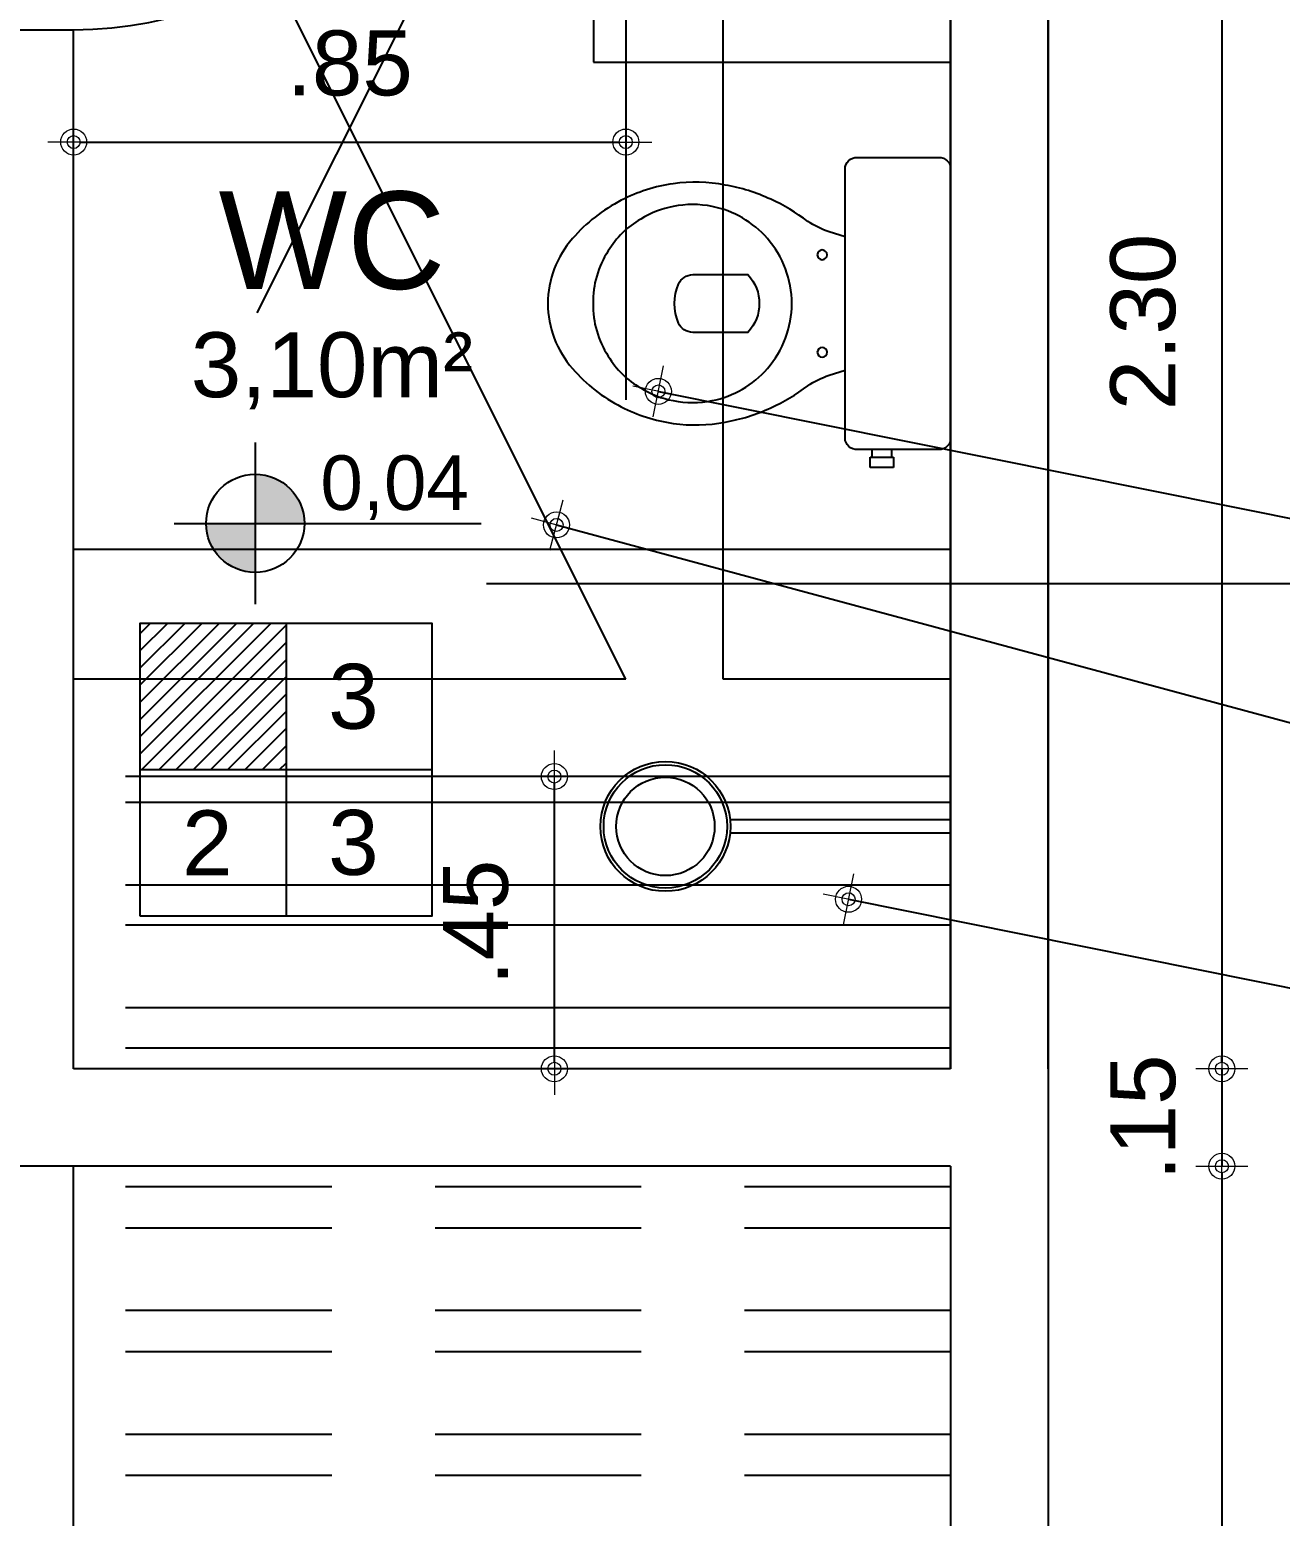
# Model space of a CAD drawing. Header units: millimetres. Extents: x 1540 to 1603, y 509.1 to 598.2.
# Drawn here: x 1551.04 to 1552.965, y 540.769 to 543.058 of the extents above; entities that cross this region are included whole.
import ezdxf

# ---------------------------------------------------------------- set-up
doc = ezdxf.new("R2010")
doc.units = ezdxf.units.MM
doc.linetypes.add('DASHDOT2', pattern=[12.7, 6.35, -3.175, 0, -3.175])
doc.linetypes.add('HIDDEN', pattern=[9.525, 6.35, -3.175])
for name, color, linetype in [('0-COTAS', 8, 'Continuous'), ('01', 4, 'Continuous'), ('02', 2, 'Continuous'), ('A-PEN-08', 8, 'Continuous'), ('A-PEN-B', 5, 'Continuous'), ('A-PEN-C', 4, 'Continuous'), ('A-PEN-G', 3, 'Continuous'), ('A-PEN-M', 6, 'Continuous'), ('A-PEN-R', 1, 'Continuous'), ('BANHEIRO', 6, 'Continuous'), ('L-Texto', 30, 'Continuous'), ('NIVEIS', 1, 'Continuous')]:
    doc.layers.add(name, color=color, linetype=linetype)
doc.layers.add('A-TXT-G', color=3, linetype='Continuous', lineweight=30)
doc.layers.add('COTAS', color=53, linetype='Continuous', lineweight=9)
doc.styles.add('CARIMBO_DADOS', font='arial.ttf', dxfattribs={"height": 0.1})
doc.styles.add('T20', font='PORT2', dxfattribs={"height": 0.2})
doc.styles.add('TEXT', font='arial.ttf')
doc.dimstyles.new('COTAS_EXTERNAS', dxfattribs={"dimtxt": 0.1, "dimasz": 0.01, "dimexe": 0, "dimexo": 0, "dimgap": 0.07, "dimtad": 1, "dimzin": 5, "dimdsep": 46, "dimtxsty": 'CARIMBO_DADOS', "dimblk1": 'CIRCULOS', "dimblk2": 'CIRCULOS', "dimsah": 1, "dimcen": 0, "dimse1": 1, "dimse2": 1, "dimclrd": 8, "dimclre": 8, "dimclrt": 230, "dimadec": 0, "dimazin": 0, "dimtfac": 100, "dimtix": 1, "dimtmove": 2, "dimatfit": 3, "dimldrblk": 'CIRCULOS', "dimfxl": 1, "dimtolj": 1, "dimtzin": 5, "dimarcsym": 0})
doc.dimstyles.get("Standard").update_dxf_attribs({"dimtxt": 0.18, "dimasz": 0.18, "dimexe": 0.18, "dimexo": 0.0625, "dimgap": 0.09, "dimtad": 0, "dimtih": 1, "dimtoh": 1, "dimdec": 4, "dimzin": 0, "dimdsep": 46, "dimtxsty": 'Standard', "dimcen": 0.09, "dimadec": 0, "dimazin": 0, "dimtfac": 1, "dimtdec": 4, "dimtofl": 0, "dimtmove": 0, "dimatfit": 3, "dimfxl": 1, "dimtolj": 1, "dimtzin": 0, "dimarcsym": 0})

# ---------------------------------------------------------------- blocks, each defined once
blk = doc.blocks.new('Bacia01cx')
at = {"layer": '01'}
for p, q in [((0.091, -0.225), (0.091, -0.2365)), ((0.121, -0.2365), (0.121, -0.225)), ((0.124, -0.2365), (0.088, -0.2365)), ((0.088, -0.2365), (0.088, -0.2525)), ((0.124, -0.2525), (0.124, -0.2365)), ((0.088, -0.2525), (0.106, -0.2525)), ((0.106, -0.2525), (0.124, -0.2525))]:
    blk.add_line(p, q, dxfattribs=at)
blk.add_lwpolyline([(0.419, 0.03, 0.276984), (0.397, 0.0445), (0.312, 0.0445, 0.393258), (0.312, -0.0445), (0.397, -0.0445, 0.276984), (0.419, -0.03, 0.2)], format="xyb", close=True, dxfattribs=at)
for centre in [(0.1977, 0.075), (0.1977, -0.075)]:
    blk.add_circle(centre, 0.0075, dxfattribs=at)
at = {"layer": '02'}
for points in [[(0, 0), (0, -0.207, 0.418036), (0.018, -0.225), (0.1435, -0.225, 0.424217), (0.1625, -0.207), (0.1625, 0.2066, 0.430132), (0.1435, 0.225), (0.121, 0.225), (0.091, 0.225), (0.018, 0.225, 0.418036), (0, 0.207)], [(0.2445, 0, -0.18052), (0.282, 0.1, -0.167158), (0.367, 0.1495, -0.1), (0.427, 0.1495, -0.096291), (0.477, 0.13, -0.13332), (0.527, 0.081, -0.150886), (0.5505, 0, -0.150886), (0.527, -0.081, -0.13332), (0.477, -0.13, -0.096291), (0.427, -0.1495, -0.1), (0.367, -0.1495, -0.167158), (0.282, -0.1, -0.18052)]]:
    blk.add_lwpolyline(points, format="xyb", close=True, dxfattribs=at)
blk.add_lwpolyline([(0.1625, 0.1028), (0.187, 0.1105, 0.060779), (0.22, 0.1265, -0.06199), (0.277, 0.1605, -0.067868), (0.347, 0.1825, -0.08648), (0.427, 0.1845, -0.085166), (0.507, 0.159, -0.098298), (0.582, 0.1, -0.182004), (0.62, 0, -0.182004), (0.582, -0.1, -0.098298), (0.507, -0.159, -0.085166), (0.427, -0.1845, -0.08648), (0.347, -0.1825, -0.067868), (0.277, -0.1605, -0.06199), (0.22, -0.1265, 0.060779), (0.187, -0.1105), (0.1625, -0.1028)], format="xyb", dxfattribs=at)
blk = doc.blocks.new('Chuveiro01')
at = {"layer": '01'}
for p, q in [((0.01, 0), (-0.01, 0)), ((-0.01, 0), (-0.01, -0.3396)), ((0.01, -0.3396), (0.01, 0))]:
    blk.add_line(p, q, dxfattribs=at)
for radius in [0.1, 0.095, 0.0758]:
    blk.add_circle((0, -0.4391), radius, dxfattribs=at)
blk = doc.blocks.new('CIRCULOS')
at = {"layer": 'COTAS'}
for p, q in [((0, 4), (0, -4)), ((-4, 0), (4, 0))]:
    blk.add_line(p, q, dxfattribs=at)
for radius in [2, 1]:
    blk.add_circle((0, 0), radius, dxfattribs=at)
blk = doc.blocks.new('*D430')
at = {"layer": 'A-PEN-08', "color": 8, "lineweight": -2, "ltscale": 0.05}
blk.add_line((1552.875, 543.7479), (1552.875, 541.4679), dxfattribs=at)
at = {"layer": 'Defpoints', "color": 0, "ltscale": 0.05}
for p in [(1552.4574, 543.7579), (1552.4574, 541.4579), (1552.875, 541.4579)]:
    blk.add_point(p, dxfattribs=at)
at = {"layer": 'A-PEN-08', "color": 8, "lineweight": -2, "ltscale": 0.05, "xscale": 0.01, "yscale": 0.01, "zscale": 0.01}
for p, rotation in [((1552.875, 543.7579), 90), ((1552.875, 541.4579), 270)]:
    blk.add_blockref('CIRCULOS', p, dxfattribs=dict(at, rotation=rotation))
at = {"layer": 'A-PEN-08', "color": 230, "ltscale": 0.05, "insert": (1552.7539, 542.6079), "char_height": 0.1, "attachment_point": 5, "rotation": 90, "style": 'CARIMBO_DADOS'}
blk.add_mtext('\\A1;2.30', dxfattribs=at)
blk = doc.blocks.new('*D431')
at = {"layer": 'A-PEN-08', "color": 8, "lineweight": -2, "ltscale": 0.05}
for p, q in [((1552.875, 541.4679), (1552.875, 541.4779)), ((1552.875, 541.4579), (1552.875, 541.3079)), ((1552.875, 541.2979), (1552.875, 541.2879))]:
    blk.add_line(p, q, dxfattribs=at)
at = {"layer": 'Defpoints', "color": 0, "ltscale": 0.05}
for p in [(1552.4574, 541.4579), (1552.4574, 541.3079), (1552.875, 541.3079)]:
    blk.add_point(p, dxfattribs=at)
at = {"layer": 'A-PEN-08', "color": 8, "lineweight": -2, "ltscale": 0.05, "xscale": 0.01, "yscale": 0.01, "zscale": 0.01}
for p, rotation in [((1552.875, 541.4579), 270), ((1552.875, 541.3079), 90)]:
    blk.add_blockref('CIRCULOS', p, dxfattribs=dict(at, rotation=rotation))
at = {"layer": 'A-PEN-08', "color": 230, "ltscale": 0.05, "insert": (1552.7539, 541.3829), "char_height": 0.1, "attachment_point": 5, "rotation": 90, "style": 'CARIMBO_DADOS'}
blk.add_mtext('\\A1;.15', dxfattribs=at)
blk = doc.blocks.new('*D432')
at = {"layer": 'A-PEN-08', "color": 8, "lineweight": -2, "ltscale": 0.05}
blk.add_line((1552.875, 541.2979), (1552.875, 539.718), dxfattribs=at)
at = {"layer": 'Defpoints', "color": 0, "ltscale": 0.05}
for p in [(1552.4574, 541.3079), (1552.4574, 539.708), (1552.875, 539.708)]:
    blk.add_point(p, dxfattribs=at)
at = {"layer": 'A-PEN-08', "color": 8, "lineweight": -2, "ltscale": 0.05, "xscale": 0.01, "yscale": 0.01, "zscale": 0.01}
for p, rotation in [((1552.875, 541.3079), 90), ((1552.875, 539.708), 270)]:
    blk.add_blockref('CIRCULOS', p, dxfattribs=dict(at, rotation=rotation))
at = {"layer": 'A-PEN-08', "color": 230, "ltscale": 0.05, "insert": (1552.7539, 540.508), "char_height": 0.1, "attachment_point": 5, "rotation": 90, "style": 'CARIMBO_DADOS'}
blk.add_mtext('\\A1;1.60', dxfattribs=at)
blk = doc.blocks.new('cotas')
at = {"layer": 'L-Texto'}
h = blk.add_hatch(color=6, dxfattribs=at)
h.paths.add_polyline_path([(0.135, 0, 0.414214), (0, 0.135), (0, 0)])
h.paths.add_polyline_path([(0, 0), (-0.135, 0, 0.414214), (0, -0.135)])
for p, q in [((0, 0.2226), (0, -0.2226)), ((-0.2226, 0), (0.621, 0))]:
    blk.add_line(p, q, dxfattribs=at)
blk.add_circle((0, 0), 0.135, dxfattribs=at)
at = {"layer": 'L-Texto', "color": 6, "style": 'T20'}
blk.add_attdef('COTA', (0.1674, 0.0378), '', height=0.15, dxfattribs=at)
blk = doc.blocks.new('*D377')
at = {"layer": 'BANHEIRO', "color": 8, "lineweight": -2, "ltscale": 0.05}
blk.add_line((1551.1174, 542.885), (1551.9474, 542.885), dxfattribs=at)
at = {"layer": 'Defpoints', "color": 0, "ltscale": 0.05}
for p in [(1551.1074, 543.7579), (1551.9574, 543.7579), (1551.9574, 542.885)]:
    blk.add_point(p, dxfattribs=at)
at = {"layer": 'BANHEIRO', "color": 8, "lineweight": -2, "ltscale": 0.05, "xscale": 0.01, "yscale": 0.01, "zscale": 0.01, "rotation": 180}
blk.add_blockref('CIRCULOS', (1551.1074, 542.885), dxfattribs=at)
at = {"layer": 'BANHEIRO', "color": 8, "lineweight": -2, "ltscale": 0.05, "xscale": 0.01, "yscale": 0.01, "zscale": 0.01}
blk.add_blockref('CIRCULOS', (1551.9574, 542.885), dxfattribs=at)
at = {"layer": 'BANHEIRO', "color": 230, "ltscale": 0.05, "insert": (1551.5324, 543.0061), "char_height": 0.1, "attachment_point": 5, "style": 'CARIMBO_DADOS'}
blk.add_mtext('\\A1;.85', dxfattribs=at)
blk = doc.blocks.new('*D540')
at = {"layer": '0-COTAS', "color": 8, "lineweight": -2, "ltscale": 0.05}
blk.add_line((1551.8474, 541.4679), (1551.8474, 541.8979), dxfattribs=at)
at = {"layer": 'Defpoints', "color": 0, "ltscale": 0.05}
for p in [(1551.1074, 541.9079), (1551.8474, 541.9079), (1551.1074, 541.4579)]:
    blk.add_point(p, dxfattribs=at)
at = {"layer": '0-COTAS', "color": 8, "lineweight": -2, "ltscale": 0.05, "xscale": 0.01, "yscale": 0.01, "zscale": 0.01}
for p, rotation in [((1551.8474, 541.9079), 90), ((1551.8474, 541.4579), 270)]:
    blk.add_blockref('CIRCULOS', p, dxfattribs=dict(at, rotation=rotation))
at = {"layer": '0-COTAS', "color": 230, "ltscale": 0.05, "insert": (1551.7266, 541.6829), "char_height": 0.1, "attachment_point": 5, "rotation": 90, "style": 'CARIMBO_DADOS'}
blk.add_mtext('\\A1;.45', dxfattribs=at)

msp = doc.modelspace()

# ---------------------------------------------------------------- hatches: boundary and pattern name
h = msp.add_hatch()
h.set_pattern_fill('ANSI31', color=230, scale=0.15, style=0)
h.set_pattern_definition([(45, (-983.333798, -190.221131), (-0.01325825215, 0.01325825215), [])])
h.paths.add_polyline_path([(1551.2095, 542.1437), (1551.2095, 541.9187), (1551.4345, 541.9187), (1551.4345, 542.1437)])

# ---------------------------------------------------------------- linework, layer by layer
at = {"color": 230}
for p, q in [((1551.4345, 542.1437), (1551.4345, 541.6937)), ((1551.2095, 541.9187), (1551.6595, 541.9187))]:
    msp.add_line(p, q, dxfattribs=at)
msp.add_lwpolyline([(1551.2095, 541.6937), (1551.6595, 541.6937), (1551.6595, 542.1437), (1551.2095, 542.1437)], close=True, dxfattribs=at)
at = {"layer": 'A-PEN-08', "linetype": 'HIDDEN', "ltscale": 0.2}
for p, q in [((1551.9574, 543.7579), (1551.1074, 542.0579)), ((1551.9574, 542.0579), (1551.1074, 543.7579)), ((1551.9574, 543.7579), (1551.9574, 542.0579)), ((1552.1074, 542.0579), (1552.1074, 543.7579)), ((1551.9574, 542.0579), (1551.1074, 542.0579)), ((1552.1324, 542.0579), (1552.1074, 542.0579)), ((1552.4574, 542.0579), (1552.1324, 542.0579)), ((1552.4574, 541.9079), (1551.1074, 541.9079)), ((1552.1324, 541.9079), (1552.1074, 541.9079)), ((1552.4574, 541.9079), (1552.1324, 541.9079)), ((1552.4574, 541.8679), (1551.1074, 541.8679)), ((1552.4574, 541.7409), (1551.1074, 541.7409)), ((1552.4574, 541.6789), (1551.1074, 541.6789)), ((1552.4574, 541.5519), (1551.1074, 541.5519)), ((1552.4574, 541.4899), (1551.1074, 541.4899))]:
    msp.add_line(p, q, dxfattribs=at)
at = {"layer": 'A-PEN-B', "ltscale": 0.05}
for p, q in [((1552.6074, 550.0079), (1552.6074, 525.0079)), ((1552.4574, 541.4579), (1552.4574, 543.7579)), ((1552.4574, 543.7579), (1552.4574, 541.4579)), ((1552.6074, 541.4579), (1552.6074, 543.7579)), ((1550.9574, 543.0579), (1551.1074, 543.0579)), ((1551.1074, 541.4579), (1551.1074, 543.0579)), ((1552.1324, 541.4579), (1551.1074, 541.4579)), ((1552.4574, 541.4579), (1552.1324, 541.4579)), ((1552.1324, 541.3079), (1550.9574, 541.3079)), ((1552.4574, 541.3079), (1552.1324, 541.3079)), ((1552.4574, 541.3079), (1552.4574, 539.708))]:
    msp.add_line(p, q, dxfattribs=at)
at = {"layer": 'A-PEN-C', "ltscale": 0.05}
msp.add_line((1551.1074, 542.2579), (1552.4574, 542.2579), dxfattribs=at)
at = {"layer": 'A-PEN-G', "ltscale": 0.05}
msp.add_line((1551.1074, 539.708), (1551.1074, 541.3079), dxfattribs=at)
at = {"layer": 'A-PEN-G', "color": 8, "linetype": 'HIDDEN', "ltscale": 0.05}
for p, q in [((1552.4574, 541.276), (1551.1074, 541.276)), ((1552.4574, 541.276), (1552.2824, 541.276)), ((1552.4574, 541.2125), (1551.1074, 541.2125)), ((1552.4574, 541.2125), (1552.2824, 541.2125)), ((1552.4574, 541.0855), (1551.1074, 541.0855)), ((1552.4574, 541.0855), (1552.2824, 541.0855)), ((1552.4574, 541.022), (1551.1074, 541.022)), ((1552.4574, 541.022), (1552.2824, 541.022)), ((1552.4574, 540.895), (1551.1074, 540.895)), ((1552.4574, 540.895), (1552.2824, 540.895)), ((1552.4574, 540.8315), (1551.1074, 540.8315)), ((1552.4574, 540.8315), (1552.2824, 540.8315))]:
    msp.add_line(p, q, dxfattribs=at)
at = {"layer": 'A-PEN-G', "ltscale": 0.05}
msp.add_arc((1551.1074, 543.6594), 0.6014, 270, 356.0501, dxfattribs=at)
at = {"layer": 'A-PEN-M', "ltscale": 0.05}
for p, q in [((1551.9074, 543.7579), (1551.9074, 543.0079)), ((1551.9074, 543.0079), (1552.4574, 543.0079))]:
    msp.add_line(p, q, dxfattribs=at)
at = {"layer": 'A-PEN-R', "linetype": 'DASHDOT2', "ltscale": 0.3}
msp.add_line((1543.9228, 542.205), (1554.2921, 542.205), dxfattribs=at)

# ---------------------------------------------------------------- block references
at = {"layer": 'BANHEIRO', "xscale": -1}
msp.add_blockref('Bacia01cx', (1552.4574, 542.6363), dxfattribs=at)
at = {"layer": 'BANHEIRO', "rotation": 270}
msp.add_blockref('Chuveiro01', (1552.4574, 541.8312), dxfattribs=at)
at = {"layer": 'NIVEIS', "color": 1}
ref = msp.add_blockref('cotas', (1551.3869, 542.2978), dxfattribs=dict(at, xscale=0.5599999999976717, yscale=0.5599999999994907, zscale=0.5599999999994907))
ref.add_attrib('COTA', '0,04', (1551.4873, 542.3185), dxfattribs={"color": 1, "height": 0.084, "style": 'TEXT'})

# ---------------------------------------------------------------- texts
at = {"color": 230, "attachment_point": 5, "style": 'CARIMBO_DADOS'}
for s, insert, char_height in [('WC', (1551.5051, 542.7328), 0.15), ('3,10m²', (1551.5051, 542.5328), 0.1), ('3', (1551.5381, 542.0308), 0.1), ('2', (1551.3131, 541.8058), 0.1), ('3', (1551.5381, 541.8058), 0.1)]:
    msp.add_mtext(s, dxfattribs=dict(at, insert=insert, char_height=char_height))

# ---------------------------------------------------------------- dimensions: what is measured, and where the dimension line sits
at = {"layer": '0-COTAS', "ltscale": 0.05}
dim = msp.add_linear_dim(base=(1551.8474, 541.9079), p1=(1551.1074, 541.4579), p2=(1551.1074, 541.9079), angle=90, dimstyle='Standard', override={"dimtxt": 0.1, "dimasz": 0.01, "dimexe": 0, "dimexo": 0, "dimgap": 0.07, "dimtad": 1, "dimtih": 0, "dimtoh": 0, "dimdec": 2, "dimzin": 5, "dimtxsty": 'CARIMBO_DADOS', "dimblk1": 'CIRCULOS', "dimblk2": 'CIRCULOS', "dimsah": 1, "dimcen": 0, "dimse1": 1, "dimse2": 1, "dimclrd": 8, "dimclre": 8, "dimclrt": 230, "dimtfac": 100, "dimtdec": 2, "dimtix": 1, "dimtofl": 1, "dimtmove": 2, "dimldrblk": 'CIRCULOS', "dimtzin": 5}, dxfattribs=at)
dim.commit()
dim.dimension.update_dxf_attribs({"geometry": '*D540', "text_midpoint": (1551.7266, 541.6829)})
at = {"layer": 'A-PEN-08', "ltscale": 0.05}
for base, p1, p2, picture, middle in [((1552.875, 541.4579), (1552.4574, 543.7579), (1552.4574, 541.4579), '*D430', (1552.7539, 542.6079)), ((1552.875, 541.3079), (1552.4574, 541.4579), (1552.4574, 541.3079), '*D431', (1552.7539, 541.3829)), ((1552.875, 539.708), (1552.4574, 541.3079), (1552.4574, 539.708), '*D432', (1552.7539, 540.508))]:
    dim = msp.add_linear_dim(base=base, p1=p1, p2=p2, angle=270, dimstyle='COTAS_EXTERNAS', override={"dimfxl": 0, "dimfxlon": 1, "dimarcsym": 1}, dxfattribs=at)
    dim.commit()
    dim.dimension.update_dxf_attribs({"geometry": picture, "text_midpoint": middle})
at = {"layer": 'BANHEIRO', "ltscale": 0.05}
dim = msp.add_linear_dim(base=(1551.9574, 542.885), p1=(1551.1074, 543.7579), p2=(1551.9574, 543.7579), dimstyle='COTAS_EXTERNAS', override={"dimfxl": 0, "dimfxlon": 1, "dimarcsym": 1}, dxfattribs=at)
dim.commit()
dim.dimension.update_dxf_attribs({"geometry": '*D377', "text_midpoint": (1551.5324, 543.0061)})

# ---------------------------------------------------------------- leaders
at = {"layer": 'A-TXT-G', "ltscale": 0.05}
for points in [[(1552.0075, 542.5011), (1553.1626, 542.2687), (1554.724, 542.2687)], [(1551.8507, 542.2954), (1553.2048, 541.9302), (1554.9629, 541.9302)], [(1552.3003, 541.7189), (1553.4554, 541.4864), (1555.0168, 541.4864)]]:
    msp.add_leader(points, dimstyle='COTAS_EXTERNAS', override={"dimgap": 0.07, "dimtad": 0, "dimfxl": 0, "dimfxlon": 1, "dimarcsym": 1}, dxfattribs=at)

doc.saveas('drawing.dxf')
